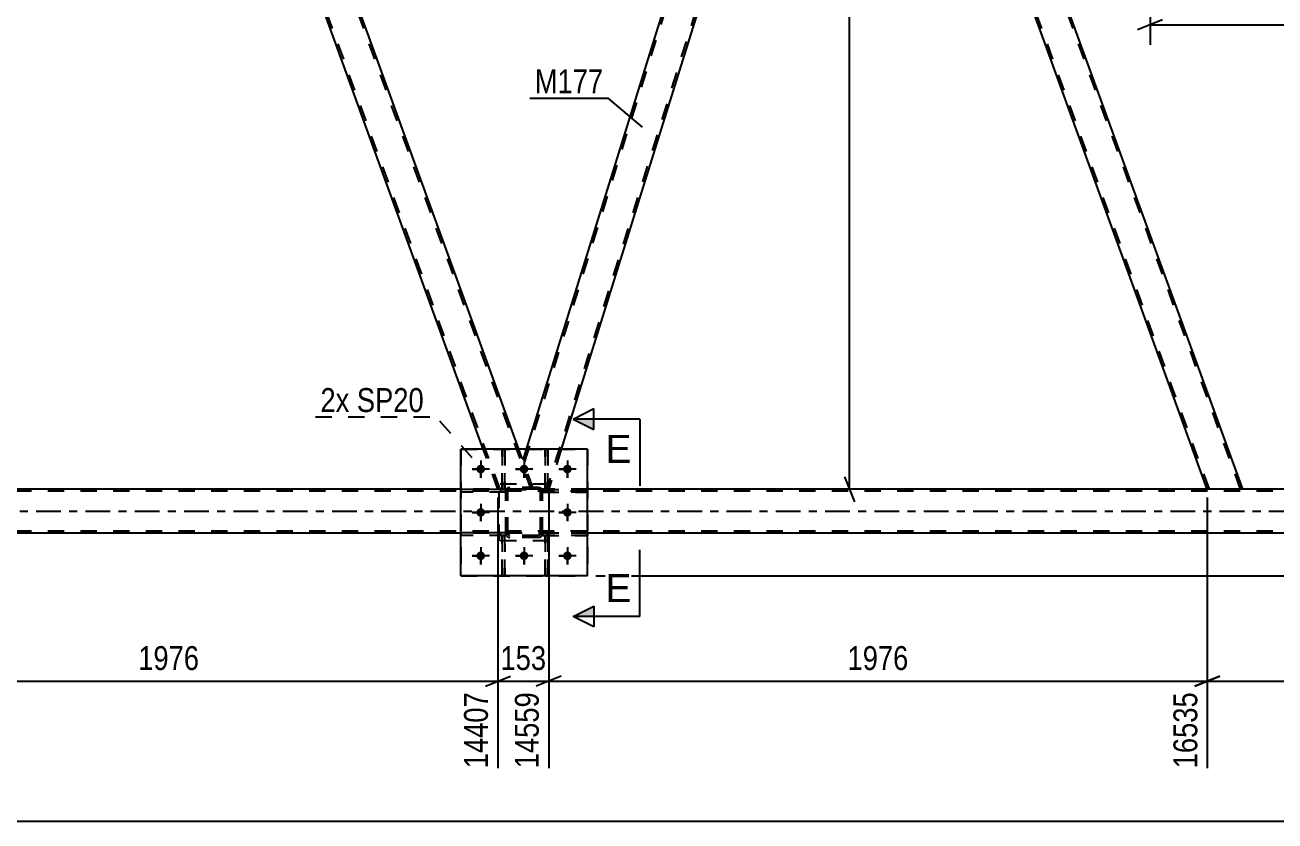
# Model space of a CAD drawing. Header units: millimetres. Extents: x 0 to 841, y 0 to 594.
# Drawn here: x 615.1 to 765.2, y 281.1 to 376.6 of the extents above; entities that cross this region are included whole.
import ezdxf

# ---------------------------------------------------------------- set-up
doc = ezdxf.new("R2010")
doc.units = ezdxf.units.MM
doc.linetypes.add('DXK_LINE_DOT2', pattern=[3.9198, 1.9599, -1.9599])
doc.linetypes.add('DXK_LINE_DOT3', pattern=[5.9187, 2.979, -0.9799, 0.9799, -0.9799])
doc.styles.add('Arial', font='ARIAL.TTF', dxfattribs={"height": 0.2})
doc.styles.add('Arial Narrow', font='ARIALN.TTF', dxfattribs={"height": 0.2})

# ---------------------------------------------------------------- blocks, each defined once
blk = doc.blocks.new('Part-103655217-4101 - 3748')
at = {"color": 7, "linetype": 'DXK_LINE_DOT2'}
for p, q in [((677.23, 315.39), (677.23, 315.71)), ((677.23, 315.71), (682.63, 315.71)), ((682.63, 315.39), (677.23, 315.39)), ((677.83, 315.39), (677.83, 315.71)), ((682.63, 315.71), (682.63, 315.39))]:
    blk.add_line(p, q, dxfattribs=at)
blk = doc.blocks.new('Part-103655217-3876 - 3748')
at = {"color": 7, "linetype": 'DXK_LINE_DOT2'}
for p, q in [((682.63, 315.71), (677.23, 315.71)), ((677.23, 315.71), (677.23, 315.39)), ((677.23, 315.39), (682.63, 315.39)), ((677.83, 315.39), (677.83, 315.71)), ((682.63, 315.39), (682.63, 315.71))]:
    blk.add_line(p, q, dxfattribs=at)
blk = doc.blocks.new('Part-103655217-3918 - 3748')
at = {"color": 7, "linetype": 'DXK_LINE_DOT2'}
for p, q in [((672.83, 320.91), (667.43, 320.91)), ((667.43, 320.59), (667.43, 320.91)), ((672.83, 320.59), (667.43, 320.59)), ((672.23, 320.59), (672.23, 320.91)), ((672.83, 320.91), (672.83, 320.59))]:
    blk.add_line(p, q, dxfattribs=at)
blk = doc.blocks.new('Part-103655217-3919 - 3748')
at = {"color": 7, "linetype": 'DXK_LINE_DOT2'}
for p, q in [((672.83, 315.71), (667.43, 315.71)), ((667.43, 315.39), (667.43, 315.71)), ((672.83, 315.39), (667.43, 315.39)), ((672.23, 315.39), (672.23, 315.71)), ((672.83, 315.71), (672.83, 315.39))]:
    blk.add_line(p, q, dxfattribs=at)
blk = doc.blocks.new('Bolt-103655217-4107 - 3748')
at = {"linetype": 'Continuous'}
for points in [[(670.35, 323.35, -1), (669.31, 323.35, -1)], [(675.55, 323.35, -1), (674.51, 323.35, -1)], [(680.75, 323.35, -1), (679.71, 323.35, -1)], [(670.35, 318.15, -1), (669.31, 318.15, -1)], [(680.75, 318.15, -1), (679.71, 318.15, -1)], [(670.35, 312.95, -1), (669.31, 312.95, -1)], [(675.55, 312.95, -1), (674.51, 312.95, -1)], [(680.75, 312.95, -1), (679.71, 312.95, -1)]]:
    blk.add_hatch(color=1, dxfattribs=at).paths.add_polyline_path(points)
at = {"color": 1, "linetype": 'Continuous'}
for p, q in [((669.83, 324.39), (669.83, 322.31)), ((675.03, 324.39), (675.03, 322.31)), ((680.23, 324.39), (680.23, 322.31)), ((670.87, 323.35), (668.79, 323.35)), ((676.07, 323.35), (673.99, 323.35)), ((681.27, 323.35), (679.19, 323.35)), ((670.87, 318.15), (668.79, 318.15)), ((669.83, 319.19), (669.83, 317.11)), ((681.27, 318.15), (679.19, 318.15)), ((680.23, 319.19), (680.23, 317.11)), ((669.83, 313.99), (669.83, 311.91)), ((675.03, 313.99), (675.03, 311.91)), ((680.23, 313.99), (680.23, 311.91)), ((670.87, 312.95), (668.79, 312.95)), ((676.07, 312.95), (673.99, 312.95)), ((681.27, 312.95), (679.19, 312.95))]:
    blk.add_line(p, q, dxfattribs=at)
blk = doc.blocks.new('Part-103655217-3922 - 3748')
at = {"color": 2, "linetype": 'Continuous'}
blk.add_line((672.71, 325.75), (672.39, 325.75), dxfattribs=at)
at = {"color": 7, "linetype": 'DXK_LINE_DOT2'}
for p, q in [((672.39, 325.75), (672.39, 320.9)), ((672.71, 320.9), (672.71, 325.75)), ((672.39, 321.5), (672.71, 321.5)), ((672.39, 320.9), (672.71, 320.9))]:
    blk.add_line(p, q, dxfattribs=at)
blk = doc.blocks.new('Part-103655217-3925 - 3748')
at = {"color": 2, "linetype": 'Continuous'}
blk.add_line((677.9, 325.75), (677.58, 325.75), dxfattribs=at)
at = {"color": 7, "linetype": 'DXK_LINE_DOT2'}
for p, q in [((677.58, 325.75), (677.58, 320.9)), ((677.9, 320.9), (677.9, 325.75)), ((677.58, 321.5), (677.9, 321.5)), ((677.58, 320.9), (677.9, 320.9))]:
    blk.add_line(p, q, dxfattribs=at)
blk = doc.blocks.new('Part-103655217-3928 - 3748')
at = {"color": 7, "linetype": 'DXK_LINE_DOT2'}
for p, q in [((672.7, 315.38), (672.38, 315.38)), ((672.38, 315.38), (672.39, 310.55)), ((672.71, 310.55), (672.7, 315.38)), ((672.38, 314.78), (672.7, 314.78)), ((672.39, 310.55), (672.71, 310.55))]:
    blk.add_line(p, q, dxfattribs=at)
blk = doc.blocks.new('Part-103655217-3929 - 3748')
at = {"color": 7, "linetype": 'DXK_LINE_DOT2'}
for p, q in [((682.63, 320.91), (677.23, 320.91)), ((677.23, 320.91), (677.23, 320.59)), ((677.23, 320.59), (682.63, 320.59)), ((677.83, 320.59), (677.83, 320.91)), ((682.63, 320.59), (682.63, 320.91))]:
    blk.add_line(p, q, dxfattribs=at)
blk = doc.blocks.new('Part-103655217-3934 - 3748')
at = {"color": 2, "linetype": 'Continuous'}
for p, q in [((682.63, 325.75), (667.43, 325.75)), ((667.43, 310.55), (667.43, 325.75)), ((682.63, 310.55), (682.63, 325.75)), ((682.63, 310.55), (667.43, 310.55))]:
    blk.add_line(p, q, dxfattribs=at)
blk = doc.blocks.new('Part-103655217-3935 - 3748')
at = {"color": 7, "linetype": 'DXK_LINE_DOT2'}
for p, q in [((677.23, 320.59), (677.23, 320.91)), ((677.23, 320.91), (682.63, 320.91)), ((682.63, 320.59), (677.23, 320.59)), ((677.83, 320.59), (677.83, 320.91)), ((682.63, 320.91), (682.63, 320.59))]:
    blk.add_line(p, q, dxfattribs=at)
blk = doc.blocks.new('Part-103655217-3967 - 3748')
at = {"color": 7, "linetype": 'DXK_LINE_DOT2'}
for p, q in [((776.64, 320.69), (95.62, 320.69)), ((682.63, 320.93), (667.43, 320.93)), ((776.64, 315.89), (95.62, 315.89)), ((682.63, 315.65), (667.43, 315.65))]:
    blk.add_line(p, q, dxfattribs=at)
at = {"color": 2, "linetype": 'Continuous'}
for p, q in [((667.43, 320.93), (512.36, 320.93)), ((776.64, 320.93), (682.63, 320.93)), ((667.43, 315.65), (512.36, 315.65)), ((776.64, 315.65), (682.63, 315.65))]:
    blk.add_line(p, q, dxfattribs=at)
at = {"color": 7, "linetype": 'DXK_LINE_DOT3'}
blk.add_line((95.62, 318.29), (776.64, 318.29), dxfattribs=at)
blk = doc.blocks.new('Part-103655217-3983 - 3748')
at = {"color": 7, "linetype": 'DXK_LINE_DOT2'}
for p, q in [((672.83, 315.71), (667.43, 315.71)), ((667.43, 315.71), (667.43, 315.39)), ((672.83, 315.39), (667.43, 315.39)), ((672.23, 315.39), (672.23, 315.71)), ((672.83, 315.39), (672.83, 315.71))]:
    blk.add_line(p, q, dxfattribs=at)
blk = doc.blocks.new('Part-103655217-3997 - 3748')
at = {"color": 7, "linetype": 'DXK_LINE_DOT2'}
for p, q in [((677.58, 310.55), (677.58, 315.38)), ((677.58, 315.38), (677.9, 315.38)), ((677.9, 315.38), (677.9, 310.55)), ((677.58, 314.78), (677.9, 314.78)), ((677.9, 310.55), (677.58, 310.55))]:
    blk.add_line(p, q, dxfattribs=at)
blk = doc.blocks.new('Part-103655217-4000 - 3748')
at = {"color": 7, "linetype": 'DXK_LINE_DOT2'}
for p, q in [((672.39, 310.55), (672.38, 315.38)), ((672.38, 315.38), (672.7, 315.38)), ((672.7, 315.38), (672.71, 310.55)), ((672.38, 314.78), (672.7, 314.78)), ((672.71, 310.55), (672.39, 310.55))]:
    blk.add_line(p, q, dxfattribs=at)
blk = doc.blocks.new('Part-103655217-4003 - 3748')
at = {"color": 7, "linetype": 'DXK_LINE_DOT2'}
for p, q in [((677.58, 320.9), (677.58, 325.75)), ((677.58, 325.75), (677.9, 325.75)), ((677.9, 325.75), (677.9, 320.9)), ((677.58, 321.5), (677.9, 321.5)), ((677.9, 320.9), (677.58, 320.9))]:
    blk.add_line(p, q, dxfattribs=at)
blk = doc.blocks.new('Part-103655217-4006 - 3748')
at = {"color": 7, "linetype": 'DXK_LINE_DOT2'}
for p, q in [((672.39, 320.9), (672.39, 325.75)), ((672.39, 325.75), (672.71, 325.75)), ((672.71, 325.75), (672.71, 320.9)), ((672.39, 321.5), (672.71, 321.5)), ((672.71, 320.9), (672.39, 320.9))]:
    blk.add_line(p, q, dxfattribs=at)
blk = doc.blocks.new('Part-103655217-4036 - 3748')
at = {"color": 7, "linetype": 'DXK_LINE_DOT2'}
for p, q in [((673.13, 321.11), (673.31, 321.15)), ((673.31, 321.15), (673.13, 321.11)), ((676.75, 321.15), (673.31, 321.15)), ((676.75, 321.15), (676.93, 321.11)), ((676.93, 321.11), (676.75, 321.15)), ((672.83, 320.67), (672.87, 320.85)), ((672.87, 320.85), (672.83, 320.67)), ((672.83, 315.63), (672.83, 320.67)), ((673.07, 320.67), (673.09, 320.76)), ((673.07, 315.63), (673.07, 320.67)), ((673.09, 320.76), (673.14, 320.84)), ((673.14, 320.84), (673.22, 320.89)), ((673.22, 320.89), (673.31, 320.91)), ((673.31, 320.91), (676.75, 320.91)), ((676.75, 320.91), (676.84, 320.89)), ((676.84, 320.89), (676.92, 320.84)), ((676.92, 320.84), (676.97, 320.76)), ((676.97, 320.76), (676.99, 320.67)), ((676.99, 315.63), (676.99, 320.67)), ((677.19, 320.85), (677.23, 320.67)), ((677.23, 320.67), (677.19, 320.85)), ((677.23, 315.63), (677.23, 320.67)), ((672.87, 315.44), (672.83, 315.63)), ((672.83, 315.63), (672.87, 315.44)), ((673.09, 315.54), (673.07, 315.63)), ((673.14, 315.46), (673.09, 315.54)), ((673.31, 315.15), (673.13, 315.18)), ((673.13, 315.18), (673.31, 315.15)), ((673.22, 315.41), (673.14, 315.46)), ((673.31, 315.39), (673.22, 315.41)), ((676.75, 315.39), (673.31, 315.39)), ((676.75, 315.15), (673.31, 315.15)), ((676.84, 315.41), (676.75, 315.39)), ((676.93, 315.18), (676.75, 315.15)), ((676.75, 315.15), (676.93, 315.18)), ((676.92, 315.46), (676.84, 315.41)), ((676.97, 315.54), (676.92, 315.46)), ((676.99, 315.63), (676.97, 315.54)), ((677.23, 315.63), (677.19, 315.44)), ((677.19, 315.44), (677.23, 315.63))]:
    blk.add_line(p, q, dxfattribs=at)
at = {"color": 7, "linetype": 'DXK_LINE_DOT3'}
blk.add_line((675.03, 318.15), (675.03, 318.15), dxfattribs=at)
at = {"color": 7, "linetype": 'DXK_LINE_DOT2'}
for centre, start, end in [((673.31, 320.67), 112.5, 157.5), ((673.31, 320.67), 112.5, 157.5), ((676.75, 320.67), 22.5, 67.5), ((676.75, 320.67), 22.5, 67.5), ((673.31, 315.63), 202.5, 247.5), ((673.31, 315.63), 202.5, 247.5), ((676.75, 315.63), 292.5, 337.5), ((676.75, 315.63), 292.5, 337.5)]:
    blk.add_arc(centre, 0.48, start, end, dxfattribs=at)
blk = doc.blocks.new('Part-103655217-4037 - 3748')
at = {"color": 7, "linetype": 'DXK_LINE_DOT2'}
for p, q in [((678.03, 321.55), (672.03, 321.55)), ((672.03, 314.75), (672.03, 321.55)), ((678.03, 314.75), (678.03, 321.55)), ((678.03, 314.75), (672.03, 314.75))]:
    blk.add_line(p, q, dxfattribs=at)
blk = doc.blocks.new('Part-103655217-4038 - 3748')
at = {"color": 7, "linetype": 'DXK_LINE_DOT2'}
for p, q in [((678.03, 321.55), (672.03, 321.55)), ((672.03, 314.75), (672.03, 321.55)), ((678.03, 314.75), (678.03, 321.55)), ((678.03, 314.75), (672.03, 314.75))]:
    blk.add_line(p, q, dxfattribs=at)
blk = doc.blocks.new('Part-103655217-4054 - 3748')
at = {"color": 7, "linetype": 'DXK_LINE_DOT2'}
for p, q in [((673.13, 321.11), (673.31, 321.15)), ((673.31, 321.15), (673.13, 321.11)), ((676.75, 321.15), (673.31, 321.15)), ((676.75, 321.15), (676.93, 321.11)), ((676.93, 321.11), (676.75, 321.15)), ((672.83, 320.67), (672.87, 320.85)), ((672.87, 320.85), (672.83, 320.67)), ((672.83, 315.63), (672.83, 320.67)), ((673.07, 320.67), (673.09, 320.76)), ((673.07, 315.63), (673.07, 320.67)), ((673.09, 320.76), (673.14, 320.84)), ((673.14, 320.84), (673.22, 320.89)), ((673.22, 320.89), (673.31, 320.91)), ((673.31, 320.91), (676.75, 320.91)), ((676.75, 320.91), (676.84, 320.89)), ((676.84, 320.89), (676.92, 320.84)), ((676.92, 320.84), (676.97, 320.76)), ((676.97, 320.76), (676.99, 320.67)), ((676.99, 315.63), (676.99, 320.67)), ((677.19, 320.85), (677.23, 320.67)), ((677.23, 320.67), (677.19, 320.85)), ((677.23, 315.63), (677.23, 320.67)), ((672.87, 315.44), (672.83, 315.63)), ((672.83, 315.63), (672.87, 315.44)), ((673.09, 315.54), (673.07, 315.63)), ((673.14, 315.46), (673.09, 315.54)), ((673.31, 315.15), (673.13, 315.18)), ((673.13, 315.18), (673.31, 315.15)), ((673.22, 315.41), (673.14, 315.46)), ((673.31, 315.39), (673.22, 315.41)), ((676.75, 315.39), (673.31, 315.39)), ((676.75, 315.15), (673.31, 315.15)), ((676.84, 315.41), (676.75, 315.39)), ((676.93, 315.18), (676.75, 315.15)), ((676.75, 315.15), (676.93, 315.18)), ((676.92, 315.46), (676.84, 315.41)), ((676.97, 315.54), (676.92, 315.46)), ((676.99, 315.63), (676.97, 315.54)), ((677.23, 315.63), (677.19, 315.44)), ((677.19, 315.44), (677.23, 315.63))]:
    blk.add_line(p, q, dxfattribs=at)
at = {"color": 7, "linetype": 'DXK_LINE_DOT3'}
blk.add_line((675.03, 318.15), (675.03, 318.15), dxfattribs=at)
at = {"color": 7, "linetype": 'DXK_LINE_DOT2'}
for centre, start, end in [((673.31, 320.67), 112.5, 157.5), ((673.31, 320.67), 112.5, 157.5), ((676.75, 320.67), 22.5, 67.5), ((676.75, 320.67), 22.5, 67.5), ((673.31, 315.63), 202.5, 247.5), ((673.31, 315.63), 202.5, 247.5), ((676.75, 315.63), 292.5, 337.5), ((676.75, 315.63), 292.5, 337.5)]:
    blk.add_arc(centre, 0.48, start, end, dxfattribs=at)
blk = doc.blocks.new('Part-103655217-4075 - 3748')
at = {"color": 2, "linetype": 'Continuous'}
for p, q in [((626.45, 442.15), (589.75, 324.41)), ((627.77, 442.16), (626.46, 442.16)), ((629.32, 437.91), (627.77, 442.16)), ((629.32, 437.91), (592.85, 320.93)), ((589.75, 324.41), (591.01, 320.93))]:
    blk.add_line(p, q, dxfattribs=at)
at = {"color": 7, "linetype": 'DXK_LINE_DOT2'}
for p, q in [((626.7, 442.16), (589.88, 324.04)), ((626.45, 442.15), (626.45, 442.16)), ((626.45, 442.16), (626.45, 442.15)), ((626.45, 442.16), (626.46, 442.16)), ((626.46, 442.16), (626.45, 442.16)), ((629.18, 438.28), (592.6, 320.93)), ((592.85, 320.93), (591.01, 320.93))]:
    blk.add_line(p, q, dxfattribs=at)
blk = doc.blocks.new('Part-103655217-4080 - 3748')
at = {"color": 2, "linetype": 'Continuous'}
for p, q in [((712.91, 442.15), (712.91, 442.15)), ((717.16, 442.15), (712.91, 442.15)), ((761.28, 320.93), (717.16, 442.15)), ((757.03, 320.93), (714.45, 437.9))]:
    blk.add_line(p, q, dxfattribs=at)
at = {"color": 7, "linetype": 'DXK_LINE_DOT2'}
for p, q in [((714.45, 437.9), (712.91, 442.15)), ((757.28, 320.93), (713.16, 442.15)), ((761.03, 320.93), (716.91, 442.15)), ((761.28, 320.93), (757.03, 320.93))]:
    blk.add_line(p, q, dxfattribs=at)
blk = doc.blocks.new('Part-103655217-4090 - 3748')
at = {"color": 7, "linetype": 'DXK_LINE_DOT2'}
for p, q in [((711.84, 442.15), (675.02, 324.03)), ((714.32, 438.27), (677.74, 320.93)), ((675.3, 325.75), (674.88, 324.4)), ((679.49, 325.75), (677.99, 320.93)), ((676.15, 320.93), (674.88, 324.4)), ((677.99, 320.93), (676.15, 320.93))]:
    blk.add_line(p, q, dxfattribs=at)
at = {"color": 2, "linetype": 'Continuous'}
for p, q in [((711.59, 442.15), (675.3, 325.75)), ((712.91, 442.15), (711.59, 442.15)), ((714.45, 437.9), (712.91, 442.15)), ((714.45, 437.9), (679.49, 325.75))]:
    blk.add_line(p, q, dxfattribs=at)
blk = doc.blocks.new('Part-103655217-4095 - 3748')
at = {"color": 7, "linetype": 'DXK_LINE_DOT2'}
for p, q in [((627.78, 442.16), (627.77, 442.16)), ((627.77, 442.16), (627.78, 442.16)), ((629.32, 437.91), (627.77, 442.16)), ((672.15, 320.93), (628.02, 442.16)), ((675.89, 320.93), (631.77, 442.16)), ((632.02, 442.16), (632.03, 442.16)), ((632.03, 442.16), (632.02, 442.16)), ((632.03, 442.16), (632.03, 442.15)), ((632.03, 442.15), (632.03, 442.16)), ((671.89, 320.93), (670.14, 325.75)), ((676.15, 320.93), (674.4, 325.75)), ((676.15, 320.93), (671.89, 320.93))]:
    blk.add_line(p, q, dxfattribs=at)
at = {"color": 2, "linetype": 'Continuous'}
for p, q in [((632.02, 442.16), (627.78, 442.16)), ((674.4, 325.75), (632.03, 442.15)), ((670.14, 325.75), (629.32, 437.91))]:
    blk.add_line(p, q, dxfattribs=at)
blk = doc.blocks.new('Part-103655217-4096 - 3748')
at = {"color": 7, "linetype": 'DXK_LINE_DOT2'}
for p, q in [((672.83, 320.91), (667.43, 320.91)), ((667.43, 320.91), (667.43, 320.59)), ((672.83, 320.59), (667.43, 320.59)), ((672.23, 320.59), (672.23, 320.91)), ((672.83, 320.59), (672.83, 320.91))]:
    blk.add_line(p, q, dxfattribs=at)
blk = doc.blocks.new('Part-103655217-4102 - 3748')
at = {"color": 7, "linetype": 'DXK_LINE_DOT2'}
for p, q in [((667.43, 325.75), (682.63, 325.75)), ((667.43, 325.75), (667.43, 310.55)), ((682.63, 325.75), (682.63, 310.55)), ((667.43, 310.55), (682.63, 310.55))]:
    blk.add_line(p, q, dxfattribs=at)
blk = doc.blocks.new('Bolt-103655217-4106 - 3748')
at = {"color": 1, "linetype": 'Continuous'}
for p, q in [((669.83, 324.39), (669.83, 323.7)), ((675.03, 324.39), (675.03, 323.7)), ((680.23, 324.39), (680.23, 323.7)), ((668.79, 323.35), (669.48, 323.35)), ((669.83, 322.31), (669.83, 323)), ((670.87, 323.35), (670.18, 323.35)), ((673.99, 323.35), (674.68, 323.35)), ((675.03, 322.31), (675.03, 323)), ((676.07, 323.35), (675.38, 323.35)), ((679.19, 323.35), (679.88, 323.35)), ((680.23, 322.31), (680.23, 323)), ((681.27, 323.35), (680.58, 323.35)), ((668.79, 318.15), (669.48, 318.15)), ((669.83, 319.19), (669.83, 318.5)), ((670.87, 318.15), (670.18, 318.15)), ((679.19, 318.15), (679.88, 318.15)), ((680.23, 319.19), (680.23, 318.5)), ((681.27, 318.15), (680.58, 318.15)), ((669.83, 317.11), (669.83, 317.8)), ((680.23, 317.11), (680.23, 317.8)), ((669.83, 313.99), (669.83, 313.3)), ((675.03, 313.99), (675.03, 313.3)), ((680.23, 313.99), (680.23, 313.3)), ((668.79, 312.95), (669.48, 312.95)), ((669.83, 311.91), (669.83, 312.6)), ((670.87, 312.95), (670.18, 312.95)), ((673.99, 312.95), (674.68, 312.95)), ((675.03, 311.91), (675.03, 312.6)), ((676.07, 312.95), (675.38, 312.95)), ((679.19, 312.95), (679.88, 312.95)), ((680.23, 311.91), (680.23, 312.6)), ((681.27, 312.95), (680.58, 312.95))]:
    blk.add_line(p, q, dxfattribs=at)
blk = doc.blocks.new('Part-103655217-4110 - 3748')
at = {"color": 7, "linetype": 'DXK_LINE_DOT2'}
for p, q in [((677.9, 315.38), (677.58, 315.38)), ((677.58, 315.38), (677.58, 310.55)), ((677.9, 310.55), (677.9, 315.38)), ((677.58, 314.78), (677.9, 314.78)), ((677.58, 310.55), (677.9, 310.55))]:
    blk.add_line(p, q, dxfattribs=at)
blk = doc.blocks.new('StraightDimension-103655217-4491 - 3748')
at = {"color": 7, "linetype": 'Continuous'}
for p, q in [((757.03, 319.93), (757.03, 287.46)), ((792.62, 314.65), (792.62, 287.46)), ((758.53, 298.5), (755.53, 297.3)), ((757.03, 297.9), (792.62, 297.9)), ((791.12, 297.3), (794.12, 298.5))]:
    blk.add_line(p, q, dxfattribs=at)
at = {"color": 0}
blk.add_wipeout([(779.08, 298.65), (779.08, 302.85), (770.57, 302.85), (770.57, 298.65)], dxfattribs=at)
at = {"color": 0, "linetype": 'Continuous'}
blk.add_wipeout([(792.02, 297.2), (787.82, 297.2), (787.82, 286.86), (792.02, 286.86)], dxfattribs=at)
at = {"color": 3, "style": 'Arial Narrow'}
blk.add_text('1099', height=2.863, dxfattribs=at).set_placement((771.17, 299.25))
at = {"color": 3, "linetype": 'Continuous', "style": 'Arial Narrow'}
blk.add_text('17635', height=2.863, rotation=90.0002, dxfattribs=at).set_placement((791.42, 287.46))
blk = doc.blocks.new('StraightDimension-103655217-4453 - 3748')
at = {"color": 7, "linetype": 'Continuous'}
for p, q in [((671.89, 319.93), (671.89, 287.46)), ((677.99, 319.93), (677.99, 287.46)), ((670.39, 297.3), (673.39, 298.5)), ((671.89, 297.9), (677.99, 297.9)), ((679.49, 298.5), (676.49, 297.3))]:
    blk.add_line(p, q, dxfattribs=at)
at = {"color": 0}
blk.add_wipeout([(678.28, 298.65), (678.28, 302.85), (671.6, 302.85), (671.6, 298.65)], dxfattribs=at)
at = {"color": 0, "linetype": 'Continuous'}
blk.add_wipeout([(677.39, 297.2), (673.19, 297.2), (673.19, 286.86), (677.39, 286.86)], dxfattribs=at)
at = {"color": 3, "style": 'Arial Narrow'}
blk.add_text('153', height=2.863, dxfattribs=at).set_placement((672.2, 299.25))
at = {"color": 3, "linetype": 'Continuous', "style": 'Arial Narrow'}
blk.add_text('14559', height=2.863, rotation=90.0002, dxfattribs=at).set_placement((676.79, 287.46))
blk = doc.blocks.new('StraightDimension-103655217-4217 - 3748')
at = {"color": 7, "linetype": 'Continuous'}
for p, q in [((806.41, 442.65), (805.21, 445.65)), ((751.8, 444.15), (808.21, 444.15)), ((805.81, 318.29), (805.81, 444.15)), ((805.21, 319.79), (806.41, 316.79)), ((794.26, 318.29), (808.21, 318.29))]:
    blk.add_line(p, q, dxfattribs=at)
at = {"color": 0}
blk.add_wipeout([(805.06, 385.48), (800.86, 385.48), (800.86, 376.97), (805.06, 376.97)], dxfattribs=at)
at = {"color": 3, "style": 'Arial Narrow'}
blk.add_text('3147', height=2.863, rotation=90.0002, dxfattribs=at).set_placement((804.46, 377.57))
blk = doc.blocks.new('StraightDimension-103655217-4434 - 3748')
at = {"color": 7, "linetype": 'Continuous'}
for p, q in [((592.85, 319.93), (592.85, 287.46)), ((671.89, 319.93), (671.89, 287.46)), ((594.35, 298.5), (591.35, 297.3)), ((592.85, 297.9), (671.89, 297.9)), ((670.39, 297.3), (673.39, 298.5))]:
    blk.add_line(p, q, dxfattribs=at)
at = {"color": 0}
blk.add_wipeout([(636.63, 298.65), (636.63, 302.85), (628.12, 302.85), (628.12, 298.65)], dxfattribs=at)
at = {"color": 0, "linetype": 'Continuous'}
blk.add_wipeout([(671.29, 297.2), (667.09, 297.2), (667.09, 286.86), (671.29, 286.86)], dxfattribs=at)
at = {"color": 3, "style": 'Arial Narrow'}
blk.add_text('1976', height=2.863, dxfattribs=at).set_placement((628.72, 299.25))
at = {"color": 3, "linetype": 'Continuous', "style": 'Arial Narrow'}
blk.add_text('14407', height=2.863, rotation=90.0002, dxfattribs=at).set_placement((670.69, 287.46))
blk = doc.blocks.new('StraightDimension-103655217-4472 - 3748')
at = {"color": 7, "linetype": 'Continuous'}
for p, q in [((677.99, 319.93), (677.99, 287.46)), ((757.03, 319.93), (757.03, 287.46)), ((679.49, 298.5), (676.49, 297.3)), ((677.99, 297.9), (757.03, 297.9)), ((755.53, 297.3), (758.53, 298.5))]:
    blk.add_line(p, q, dxfattribs=at)
at = {"color": 0}
blk.add_wipeout([(721.77, 298.65), (721.77, 302.85), (713.25, 302.85), (713.25, 298.65)], dxfattribs=at)
at = {"color": 0, "linetype": 'Continuous'}
blk.add_wipeout([(756.43, 297.2), (752.23, 297.2), (752.23, 286.86), (756.43, 286.86)], dxfattribs=at)
at = {"color": 3, "style": 'Arial Narrow'}
blk.add_text('1976', height=2.863, dxfattribs=at).set_placement((713.85, 299.25))
at = {"color": 3, "linetype": 'Continuous', "style": 'Arial Narrow'}
blk.add_text('16535', height=2.863, rotation=90.0002, dxfattribs=at).set_placement((755.83, 287.46))
blk = doc.blocks.new('StraightDimension-103655217-4535 - 3748')
at = {"color": 7, "linetype": 'Continuous'}
blk.add_line((49.4, 281.14), (793.26, 281.14), dxfattribs=at)
blk = doc.blocks.new('StraightDimension-103655217-4546 - 3748')
at = {"color": 7, "linetype": 'Continuous'}
for p, q in [((750.16, 441.15), (750.16, 374.23)), ((792.62, 321.93), (792.62, 379.48)), ((751.66, 377.23), (748.66, 376.03)), ((750.16, 376.63), (792.62, 376.63)), ((791.12, 376.03), (794.12, 377.23))]:
    blk.add_line(p, q, dxfattribs=at)
at = {"color": 0}
blk.add_wipeout([(775.65, 377.38), (775.65, 381.58), (767.14, 381.58), (767.14, 377.38)], dxfattribs=at)
at = {"color": 3, "style": 'Arial Narrow'}
blk.add_text('1271', height=2.863, dxfattribs=at).set_placement((767.74, 377.98))
blk = doc.blocks.new('StraightDimension-103655217-5100 - 3748')
at = {"color": 7, "linetype": 'Continuous'}
for p, q in [((714.68, 440.65), (713.48, 443.65)), ((727.18, 442.15), (711.23, 442.15)), ((714.08, 320.93), (714.08, 442.15)), ((713.48, 322.43), (714.68, 319.43)), ((731.86, 320.93), (711.23, 320.93))]:
    blk.add_line(p, q, dxfattribs=at)
at = {"color": 0}
blk.add_wipeout([(719.9, 387.39), (715.7, 387.39), (715.7, 378.88), (719.9, 378.88)], dxfattribs=at)
at = {"color": 7, "linetype": 'Continuous'}
blk.add_line((714.08, 381.54), (715.7, 378.88), dxfattribs=at)
at = {"color": 3, "style": 'Arial Narrow'}
blk.add_text('3031', height=2.863, rotation=90.0002, dxfattribs=at).set_placement((719.3, 379.48))
blk = doc.blocks.new('StraightDimension-103655217-11224 - 3748')
at = {"color": 7, "linetype": 'Continuous'}
for p, q in [((812.06, 453.45), (810.86, 456.45)), ((747.81, 454.95), (813.86, 454.95)), ((811.46, 310.55), (811.46, 454.95)), ((810.86, 312.05), (812.06, 309.05)), ((683.63, 310.55), (813.86, 310.55))]:
    blk.add_line(p, q, dxfattribs=at)
at = {"color": 0}
blk.add_wipeout([(810.71, 387.01), (806.51, 387.01), (806.51, 378.49), (810.71, 378.49)], dxfattribs=at)
at = {"color": 3, "style": 'Arial Narrow'}
blk.add_text('3610', height=2.863, rotation=90.0002, dxfattribs=at).set_placement((810.11, 379.09))
blk = doc.blocks.new('Mark-103655217-4086 - 3748')
at = {"color": 0}
blk.add_wipeout([(684.53, 368.43), (684.53, 371.43), (676.31, 371.43), (676.31, 368.43)], dxfattribs=at)
blk.add_wipeout([(684.53, 368.43), (684.53, 371.43), (676.31, 371.43), (676.31, 368.43)], dxfattribs=at)
at = {"color": 30, "linetype": 'Continuous'}
for p in [(675.71, 367.83), (689.25, 364.36)]:
    blk.add_line(p, (685.13, 367.83), dxfattribs=at)
at = {"color": 3, "style": 'Arial Narrow'}
blk.add_text('M177', height=2.863, dxfattribs=at).set_placement((676.31, 368.43))
blk = doc.blocks.new('SectionMark-103655217-5330 - 3748')
at = {"linetype": 'Continuous'}
for points in [[(683.41, 329.35), (683.41, 328.1), (680.91, 329.35)], [(683.41, 306.91), (683.41, 305.66), (680.91, 305.66)]]:
    blk.add_hatch(color=6, dxfattribs=at).paths.add_polyline_path(points)
at = {"color": 6, "linetype": 'Continuous'}
for p, q in [((680.91, 329.35), (683.41, 330.6)), ((683.41, 328.1), (683.41, 330.6)), ((688.91, 329.35), (680.91, 329.35)), ((680.91, 329.35), (683.41, 328.1)), ((688.91, 329.35), (688.91, 321.35)), ((688.91, 305.66), (688.91, 313.66)), ((680.91, 305.66), (683.41, 306.91)), ((683.41, 306.91), (683.41, 304.41)), ((688.91, 305.66), (680.91, 305.66)), ((683.41, 304.41), (680.91, 305.66))]:
    blk.add_line(p, q, dxfattribs=at)
at = {"color": 0, "linetype": 'Continuous'}
for points in [[(687.91, 324.1), (687.91, 327.6), (684.8, 327.6), (684.8, 324.1)], [(687.91, 307.41), (687.91, 310.91), (684.8, 310.91), (684.8, 307.41)]]:
    blk.add_wipeout(points, dxfattribs=at)
at = {"color": 3, "linetype": 'Continuous', "style": 'Arial'}
for p in [(684.8, 324.1), (684.8, 307.41)]:
    blk.add_text('E', height=3.34, dxfattribs=at).set_placement(p)
blk = doc.blocks.new('MarkSet-103655217-12335 - 3748')
at = {"color": 30, "linetype": 'DXK_LINE_DOT2'}
blk.add_line((668.8, 324.68), (664.5, 329.6), dxfattribs=at)
at = {"color": 0}
for points in [[(654.06, 330.2), (654.06, 333.2), (650.59, 333.2), (650.59, 330.2)], [(663, 330.2), (663, 333.2), (654.96, 333.2), (654.96, 330.2)]]:
    blk.add_wipeout(points, dxfattribs=at)
for points in [[(654.06, 330.2), (654.06, 333.2), (650.59, 333.2), (650.59, 330.2)], [(663, 330.2), (663, 333.2), (654.96, 333.2), (654.96, 330.2)]]:
    blk.add_wipeout(points, dxfattribs=at)
at = {"color": 30, "linetype": 'DXK_LINE_DOT2'}
blk.add_line((649.99, 329.6), (664.5, 329.6), dxfattribs=at)
at = {"color": 3, "style": 'Arial Narrow'}
for s, p in [('2x', (650.59, 330.2)), ('SP20', (654.96, 330.2))]:
    blk.add_text(s, height=2.863, dxfattribs=at).set_placement(p)

msp = doc.modelspace()

# ---------------------------------------------------------------- block references
for name in ['Part-103655217-4075 - 3748', 'Part-103655217-4095 - 3748', 'Part-103655217-4090 - 3748', 'Part-103655217-4080 - 3748', 'Part-103655217-3934 - 3748', 'Part-103655217-4102 - 3748', 'Part-103655217-3922 - 3748', 'Part-103655217-4006 - 3748', 'Part-103655217-3925 - 3748', 'Part-103655217-4003 - 3748', 'Bolt-103655217-4107 - 3748', 'Bolt-103655217-4106 - 3748', 'Part-103655217-4037 - 3748', 'Part-103655217-4038 - 3748', 'Part-103655217-4036 - 3748', 'Part-103655217-4054 - 3748', 'Part-103655217-3967 - 3748', 'Part-103655217-3918 - 3748', 'Part-103655217-4096 - 3748', 'Part-103655217-3929 - 3748', 'Part-103655217-3935 - 3748', 'Part-103655217-3919 - 3748', 'Part-103655217-3983 - 3748', 'Part-103655217-3928 - 3748', 'Part-103655217-4000 - 3748', 'Part-103655217-4101 - 3748', 'Part-103655217-3876 - 3748', 'Part-103655217-3997 - 3748', 'Part-103655217-4110 - 3748']:
    msp.add_blockref(name, (0, 0))

# ---------------------------------------------------------------- next in the draw order: block references
for name in ['StraightDimension-103655217-4453 - 3748', 'StraightDimension-103655217-4491 - 3748']:
    msp.add_blockref(name, (0, 0))

# ---------------------------------------------------------------- next in the draw order: block references
for name in ['StraightDimension-103655217-4217 - 3748', 'StraightDimension-103655217-4434 - 3748']:
    msp.add_blockref(name, (0, 0))

# ---------------------------------------------------------------- next in the draw order: block references
msp.add_blockref('StraightDimension-103655217-4472 - 3748', (0, 0))

# ---------------------------------------------------------------- next in the draw order: block references
msp.add_blockref('StraightDimension-103655217-4535 - 3748', (0, 0))

# ---------------------------------------------------------------- next in the draw order: block references
for name in ['StraightDimension-103655217-5100 - 3748', 'StraightDimension-103655217-4546 - 3748', 'MarkSet-103655217-12335 - 3748']:
    msp.add_blockref(name, (0, 0))

# ---------------------------------------------------------------- next in the draw order: block references
msp.add_blockref('StraightDimension-103655217-11224 - 3748', (0, 0))

# ---------------------------------------------------------------- next in the draw order: block references
for name in ['Mark-103655217-4086 - 3748', 'SectionMark-103655217-5330 - 3748']:
    msp.add_blockref(name, (0, 0))

doc.saveas('drawing.dxf')
